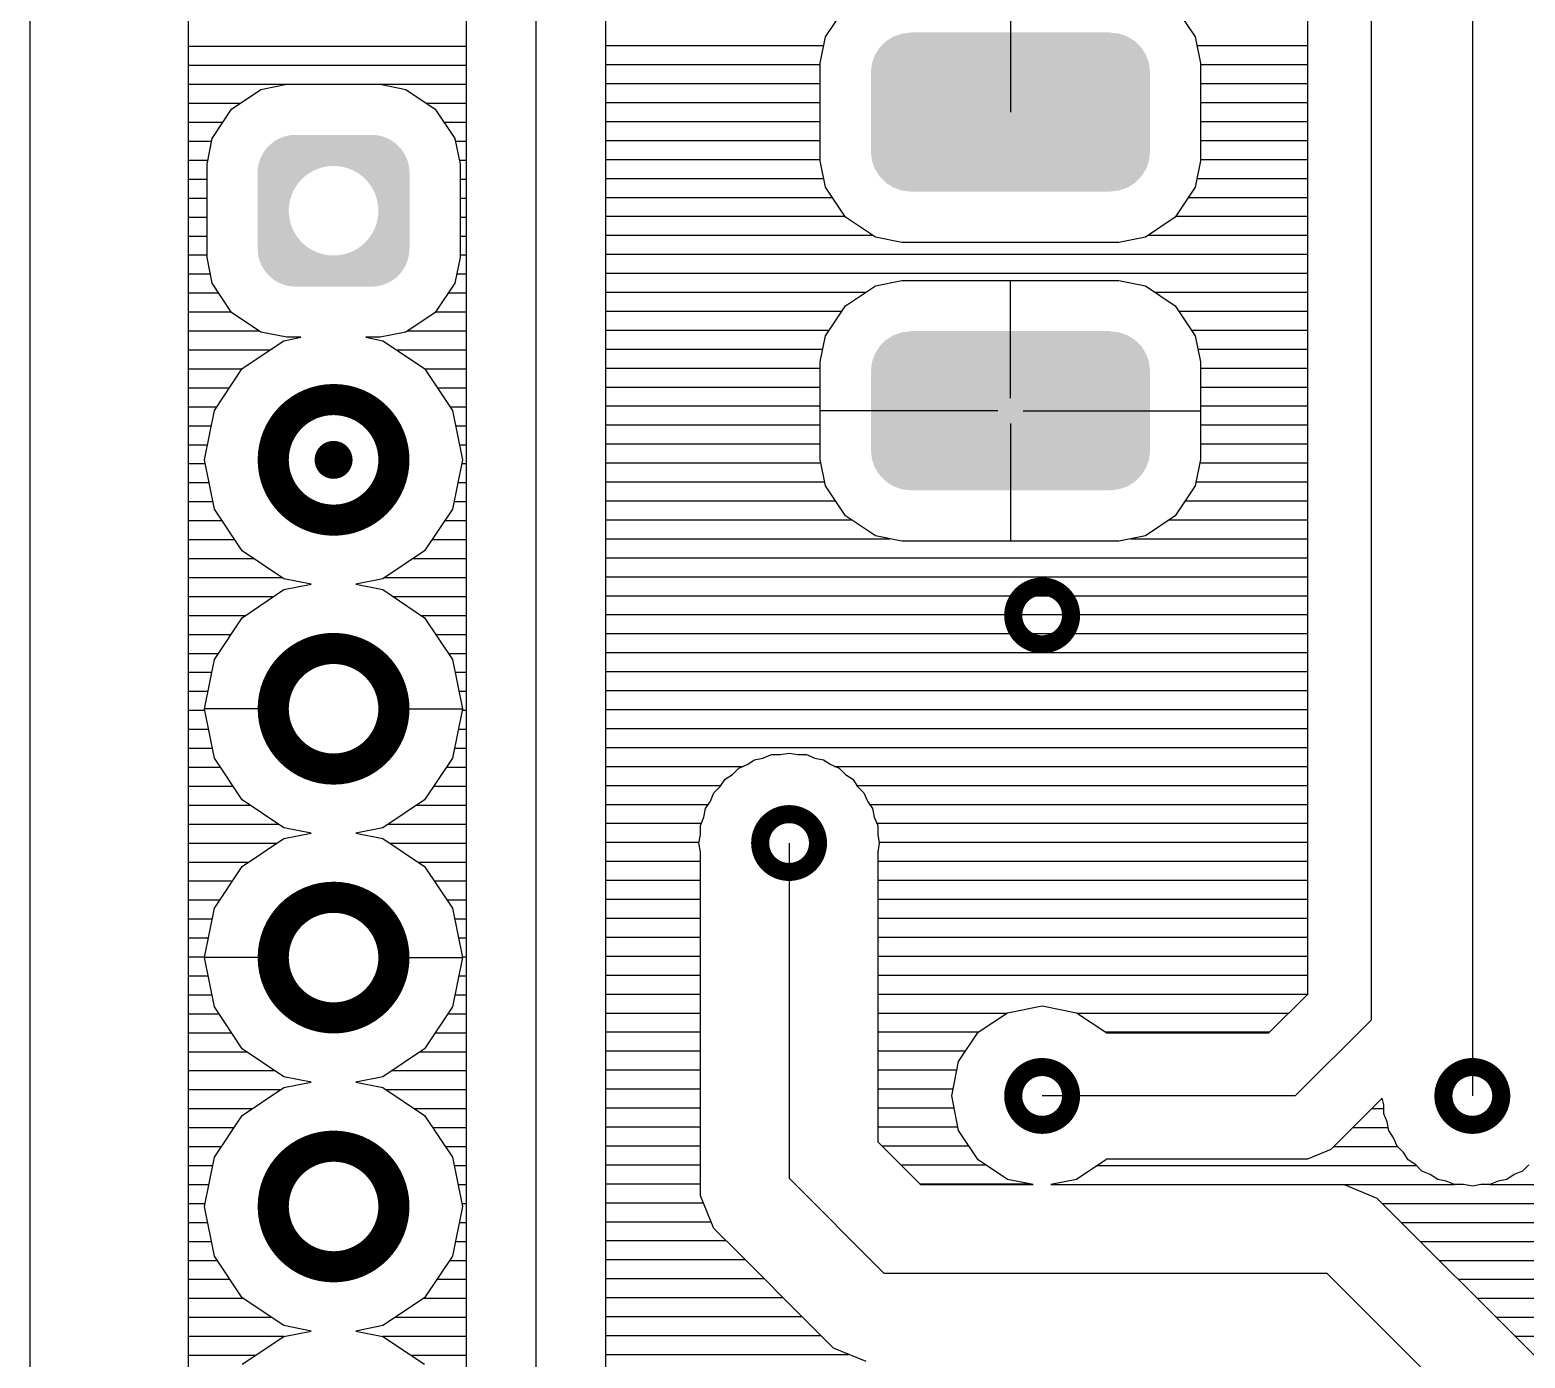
# Model space of a CAD drawing. Extents: x 295 to 953, y 10 to 290.
# Drawn here: x 580.48 to 610.49, y 114.01 to 140.69 of the extents above; entities that cross this region are included whole.
import ezdxf

# ---------------------------------------------------------------- set-up
doc = ezdxf.new("R2010")
doc.units = 0
doc.header["$LTSCALE"] = 5
doc.header["$MEASUREMENT"] = 0
doc.layers.get('0').update_dxf_attribs({"linetype": 'CONTINUOUS', "lineweight": 25})
doc.layers.add('130409_DV-DPH-A6_TOP', color=5, linetype='CONTINUOUS')

msp = doc.modelspace()

# ---------------------------------------------------------------- linework, layer by layer
for points, const_width in [([(585.362, 132.052, 1), (587.785, 132.052, 1)], 0.625), ([(586.383, 132.052, 1), (586.764, 132.052, 1)], 0.381), ([(600.217, 128.928, 1), (601.378, 128.928, 1)], 0.363), ([(585.362, 127.053, 1), (587.785, 127.053, 1)], 0.625), ([(595.137, 124.356, 1), (596.298, 124.356, 1)], 0.363), ([(585.362, 122.055, 1), (587.785, 122.055, 1)], 0.625), ([(600.217, 119.276, 1), (601.378, 119.276, 1)], 0.363), ([(608.853, 119.276, 1), (610.014, 119.276, 1)], 0.363), ([(585.362, 117.056, 1), (587.785, 117.056, 1)], 0.625)]:
    msp.add_lwpolyline(points, format="xyb", close=True, dxfattribs=dict(const_width=const_width))
for points in [[(597.667, 140.462), (597.815, 140.554), (602.659, 140.462), (602.509, 140.554)], [(597.815, 140.554), (597.821, 140.557), (602.509, 140.554), (602.506, 140.557)], [(597.821, 140.557), (597.985, 140.614), (602.506, 140.557), (602.339, 140.614)], [(597.985, 140.614), (597.995, 140.615), (602.339, 140.614), (602.335, 140.615)], [(597.995, 140.615), (598.164, 140.633), (602.335, 140.615), (602.162, 140.633)], [(598.164, 140.633), (598.164, 140.637), (602.162, 140.633), (602.162, 140.637)], [(597.382, 140.014), (597.439, 140.179), (602.944, 140.014), (602.885, 140.179)], [(597.439, 140.179), (597.442, 140.183), (602.885, 140.179), (602.883, 140.183)], [(597.442, 140.183), (597.535, 140.331), (602.883, 140.183), (602.79, 140.331)], [(597.535, 140.331), (597.539, 140.335), (602.79, 140.331), (602.787, 140.335)], [(597.539, 140.335), (597.662, 140.459), (602.787, 140.335), (602.662, 140.459)], [(597.662, 140.459), (597.667, 140.462), (602.662, 140.459), (602.659, 140.462)], [(597.361, 139.835), (597.38, 140.009), (602.964, 139.835), (602.944, 140.009)], [(597.38, 140.009), (597.382, 140.014), (602.944, 140.009), (602.944, 140.014)], [(597.363, 139.771), (597.361, 139.835), (602.962, 139.771), (602.964, 139.835)], [(597.363, 138.303), (597.363, 139.771), (602.962, 138.303), (602.962, 139.771)], [(585.283, 138.366), (585.303, 138.386), (587.865, 138.366), (587.843, 138.386)], [(585.303, 138.386), (585.325, 138.404), (587.843, 138.386), (587.823, 138.404)], [(585.325, 138.404), (585.346, 138.421), (587.823, 138.404), (587.8, 138.421)], [(585.346, 138.421), (585.369, 138.438), (587.8, 138.421), (587.779, 138.438)], [(585.369, 138.438), (585.391, 138.454), (587.779, 138.438), (587.755, 138.454)], [(585.391, 138.454), (585.415, 138.468), (587.755, 138.454), (587.733, 138.468)], [(585.415, 138.468), (585.439, 138.483), (587.733, 138.468), (587.707, 138.483)], [(585.439, 138.483), (585.464, 138.496), (587.707, 138.483), (587.684, 138.496)], [(585.464, 138.496), (585.488, 138.508), (587.684, 138.496), (587.658, 138.508)], [(585.488, 138.508), (585.515, 138.519), (587.658, 138.508), (587.634, 138.519)], [(585.515, 138.519), (585.539, 138.53), (587.634, 138.519), (587.606, 138.53)], [(585.539, 138.53), (585.567, 138.539), (587.606, 138.53), (587.582, 138.539)], [(585.567, 138.539), (585.592, 138.548), (587.582, 138.539), (587.553, 138.548)], [(585.592, 138.548), (585.62, 138.555), (587.553, 138.548), (587.529, 138.555)], [(585.62, 138.555), (585.646, 138.562), (587.529, 138.555), (587.499, 138.562)], [(585.646, 138.562), (585.676, 138.567), (587.499, 138.562), (587.474, 138.567)], [(585.676, 138.567), (585.701, 138.572), (587.474, 138.567), (587.443, 138.572)], [(585.701, 138.572), (585.732, 138.575), (587.443, 138.572), (587.419, 138.575)], [(585.732, 138.575), (585.756, 138.578), (587.419, 138.575), (587.384, 138.578)], [(585.756, 138.578), (585.797, 138.579), (587.384, 138.578), (587.364, 138.579)], [(585.797, 138.579), (585.812, 138.58), (587.364, 138.579), (587.336, 138.58)], [(585.09, 138.064), (585.1, 138.09), (588.056, 138.064), (588.047, 138.09)], [(585.1, 138.09), (585.11, 138.116), (588.047, 138.09), (588.036, 138.116)], [(585.11, 138.116), (585.122, 138.141), (588.036, 138.116), (588.026, 138.141)], [(585.122, 138.141), (585.134, 138.167), (588.026, 138.141), (588.013, 138.167)], [(585.134, 138.167), (585.148, 138.191), (588.013, 138.167), (588, 138.191)], [(585.148, 138.191), (585.161, 138.215), (588, 138.191), (587.985, 138.215)], [(585.161, 138.215), (585.177, 138.238), (587.985, 138.215), (587.971, 138.238)], [(585.177, 138.238), (585.192, 138.262), (587.971, 138.238), (587.955, 138.262)], [(585.192, 138.262), (585.209, 138.284), (587.955, 138.262), (587.939, 138.284)], [(585.209, 138.284), (585.226, 138.306), (587.939, 138.284), (587.92, 138.306)], [(585.226, 138.306), (585.245, 138.326), (587.92, 138.306), (587.903, 138.326)], [(585.245, 138.326), (585.263, 138.347), (587.903, 138.326), (587.883, 138.347)], [(585.263, 138.347), (585.283, 138.366), (587.883, 138.347), (587.865, 138.366)], [(597.361, 138.24), (597.363, 138.303), (602.964, 138.24), (602.962, 138.303)], [(597.381, 138.066), (597.361, 138.24), (602.945, 138.066), (602.964, 138.24)], [(585.05, 137.846), (585.052, 137.867), (586.145, 137.846), (586.186, 137.867)], [(585.05, 137.839), (585.05, 137.846), (586.132, 137.839), (586.145, 137.846)], [(585.05, 137.818), (585.05, 137.839), (586.097, 137.818), (586.132, 137.839)], [(585.05, 137.808), (585.05, 137.818), (586.08, 137.808), (586.097, 137.818)], [(585.05, 137.773), (585.05, 137.808), (586.031, 137.773), (586.08, 137.808)], [(585.05, 137.735), (585.05, 137.773), (585.984, 137.735), (586.031, 137.773)], [(585.052, 137.867), (585.053, 137.891), (586.186, 137.867), (586.241, 137.891)], [(585.053, 137.891), (585.054, 137.902), (586.241, 137.891), (586.27, 137.902)], [(585.054, 137.902), (585.056, 137.912), (586.27, 137.902), (586.298, 137.912)], [(585.056, 137.912), (585.058, 137.928), (586.298, 137.912), (586.356, 137.928)], [(585.058, 137.928), (585.06, 137.941), (586.356, 137.928), (586.415, 137.941)], [(585.06, 137.941), (585.061, 137.95), (586.415, 137.941), (586.475, 137.95)], [(585.061, 137.95), (585.062, 137.954), (586.475, 137.95), (586.535, 137.954)], [(585.062, 137.957), (585.068, 137.984), (588.084, 137.957), (588.079, 137.984)], [(585.062, 137.955), (585.062, 137.957), (588.085, 137.955), (588.084, 137.957)], [(585.062, 137.954), (585.062, 137.955), (586.535, 137.954), (586.596, 137.955)], [(585.068, 137.984), (585.074, 138.011), (588.079, 137.984), (588.072, 138.011)], [(585.074, 138.011), (585.082, 138.037), (588.072, 138.011), (588.065, 138.037)], [(585.082, 138.037), (585.09, 138.064), (588.065, 138.037), (588.056, 138.064)], [(586.656, 137.951), (586.596, 137.955), (588.085, 137.951), (588.085, 137.955)], [(586.716, 137.944), (586.656, 137.951), (588.087, 137.944), (588.085, 137.951)], [(586.775, 137.932), (586.716, 137.944), (588.089, 137.932), (588.087, 137.944)], [(586.788, 137.929), (586.775, 137.932), (588.089, 137.929), (588.089, 137.932)], [(586.834, 137.917), (586.788, 137.929), (588.091, 137.917), (588.089, 137.929)], [(586.891, 137.897), (586.834, 137.917), (588.093, 137.897), (588.091, 137.917)], [(586.947, 137.874), (586.891, 137.897), (588.095, 137.874), (588.093, 137.897)], [(586.948, 137.874), (586.947, 137.874), (588.096, 137.874), (588.095, 137.874)], [(587.001, 137.847), (586.948, 137.874), (588.096, 137.847), (588.096, 137.874)], [(587.051, 137.818), (587.001, 137.847), (588.098, 137.818), (588.096, 137.847)], [(587.053, 137.817), (587.051, 137.818), (588.098, 137.817), (588.098, 137.818)], [(587.103, 137.783), (587.053, 137.817), (588.098, 137.783), (588.098, 137.817)], [(587.151, 137.746), (587.103, 137.783), (588.098, 137.746), (588.098, 137.783)], [(597.382, 138.061), (597.381, 138.066), (602.943, 138.061), (602.945, 138.066)], [(597.44, 137.896), (597.382, 138.061), (602.886, 137.896), (602.943, 138.061)], [(597.442, 137.891), (597.44, 137.896), (602.883, 137.891), (602.886, 137.896)], [(597.536, 137.743), (597.442, 137.891), (602.79, 137.743), (602.883, 137.891)], [(585.05, 137.694), (585.05, 137.735), (585.94, 137.694), (585.984, 137.735)], [(585.05, 137.65), (585.05, 137.694), (585.898, 137.65), (585.94, 137.694)], [(585.05, 137.603), (585.05, 137.65), (585.86, 137.603), (585.898, 137.65)], [(585.05, 137.554), (585.05, 137.603), (585.825, 137.554), (585.86, 137.603)], [(585.05, 137.502), (585.05, 137.554), (585.793, 137.502), (585.825, 137.554)], [(585.05, 137.449), (585.05, 137.502), (585.765, 137.449), (585.793, 137.502)], [(587.196, 137.705), (587.151, 137.746), (588.098, 137.705), (588.098, 137.746)], [(587.238, 137.662), (587.196, 137.705), (588.098, 137.662), (588.098, 137.705)], [(587.277, 137.616), (587.238, 137.662), (588.098, 137.616), (588.098, 137.662)], [(587.313, 137.567), (587.277, 137.616), (588.098, 137.567), (588.098, 137.616)], [(587.346, 137.517), (587.313, 137.567), (588.098, 137.517), (588.098, 137.567)], [(587.375, 137.464), (587.346, 137.517), (588.098, 137.464), (588.098, 137.517)], [(597.538, 137.739), (597.536, 137.743), (602.786, 137.739), (602.79, 137.743)], [(597.663, 137.616), (597.538, 137.739), (602.663, 137.616), (602.786, 137.739)], [(597.666, 137.613), (597.663, 137.616), (602.658, 137.613), (602.663, 137.616)], [(597.816, 137.52), (597.666, 137.613), (602.511, 137.52), (602.658, 137.613)], [(597.819, 137.518), (597.816, 137.52), (602.504, 137.518), (602.511, 137.52)], [(597.986, 137.461), (597.819, 137.518), (602.34, 137.461), (602.504, 137.518)], [(585.05, 137.394), (585.05, 137.449), (585.74, 137.394), (585.765, 137.449)], [(585.05, 137.337), (585.05, 137.394), (585.719, 137.337), (585.74, 137.394)], [(585.05, 137.279), (585.05, 137.337), (585.702, 137.279), (585.719, 137.337)], [(585.05, 137.22), (585.05, 137.279), (585.689, 137.22), (585.702, 137.279)], [(585.05, 137.16), (585.05, 137.22), (585.68, 137.16), (585.689, 137.22)], [(587.401, 137.409), (587.375, 137.464), (588.098, 137.409), (588.098, 137.464)], [(587.422, 137.353), (587.401, 137.409), (588.098, 137.353), (588.098, 137.409)], [(587.44, 137.295), (587.422, 137.353), (588.098, 137.295), (588.098, 137.353)], [(587.454, 137.236), (587.44, 137.295), (588.098, 137.236), (588.098, 137.295)], [(587.465, 137.177), (587.454, 137.236), (588.098, 137.177), (588.098, 137.236)], [(587.471, 137.116), (587.465, 137.177), (588.098, 137.116), (588.098, 137.177)], [(597.99, 137.46), (597.986, 137.461), (602.33, 137.46), (602.34, 137.461)], [(598.164, 137.441), (597.99, 137.46), (602.162, 137.441), (602.33, 137.46)], [(598.164, 137.437), (598.164, 137.441), (602.162, 137.437), (602.162, 137.441)], [(585.05, 137.1), (585.05, 137.16), (585.675, 137.1), (585.68, 137.16)], [(585.05, 137.056), (585.05, 137.1), (585.674, 137.056), (585.675, 137.1)], [(585.05, 136.996), (585.05, 137.056), (585.676, 136.996), (585.674, 137.056)], [(585.05, 136.935), (585.05, 136.996), (585.683, 136.935), (585.676, 136.996)], [(585.05, 136.876), (585.05, 136.935), (585.693, 136.876), (585.683, 136.935)], [(585.05, 136.817), (585.05, 136.876), (585.707, 136.817), (585.693, 136.876)], [(587.445, 136.833), (587.458, 136.892), (588.098, 136.833), (588.098, 136.892)], [(587.458, 136.892), (587.467, 136.952), (588.098, 136.892), (588.098, 136.952)], [(587.467, 136.952), (587.472, 137.012), (588.098, 136.952), (588.098, 137.012)], [(587.473, 137.056), (587.471, 137.116), (588.098, 137.056), (588.098, 137.116)], [(587.472, 137.012), (587.473, 137.056), (588.098, 137.012), (588.098, 137.056)], [(585.05, 136.759), (585.05, 136.817), (585.725, 136.759), (585.707, 136.817)], [(585.05, 136.703), (585.05, 136.759), (585.747, 136.703), (585.725, 136.759)], [(585.05, 136.648), (585.05, 136.703), (585.772, 136.648), (585.747, 136.703)], [(585.05, 136.595), (585.05, 136.648), (585.801, 136.595), (585.772, 136.648)], [(585.05, 136.545), (585.05, 136.595), (585.834, 136.545), (585.801, 136.595)], [(587.322, 136.558), (587.354, 136.61), (588.098, 136.558), (588.098, 136.61)], [(587.354, 136.61), (587.382, 136.663), (588.098, 136.61), (588.098, 136.663)], [(587.382, 136.663), (587.407, 136.718), (588.098, 136.663), (588.098, 136.718)], [(587.407, 136.718), (587.428, 136.775), (588.098, 136.718), (588.098, 136.775)], [(587.428, 136.775), (587.445, 136.833), (588.098, 136.775), (588.098, 136.833)], [(585.05, 136.496), (585.05, 136.545), (585.87, 136.496), (585.834, 136.545)], [(585.05, 136.45), (585.05, 136.496), (585.909, 136.45), (585.87, 136.496)], [(585.05, 136.407), (585.05, 136.45), (585.951, 136.407), (585.909, 136.45)], [(585.05, 136.366), (585.05, 136.407), (585.997, 136.366), (585.951, 136.407)], [(585.05, 136.329), (585.05, 136.366), (586.044, 136.329), (585.997, 136.366)], [(585.05, 136.295), (585.05, 136.329), (586.094, 136.295), (586.044, 136.329)], [(585.05, 136.294), (585.05, 136.295), (586.096, 136.294), (586.094, 136.295)], [(585.051, 136.265), (585.05, 136.294), (586.146, 136.265), (586.096, 136.294)], [(587.002, 136.266), (587.015, 136.273), (588.097, 136.266), (588.097, 136.273)], [(587.015, 136.273), (587.05, 136.294), (588.097, 136.273), (588.098, 136.294)], [(587.05, 136.294), (587.067, 136.304), (588.098, 136.294), (588.098, 136.304)], [(587.067, 136.304), (587.116, 136.339), (588.098, 136.304), (588.098, 136.339)], [(587.116, 136.339), (587.163, 136.377), (588.098, 136.339), (588.098, 136.377)], [(587.163, 136.377), (587.207, 136.418), (588.098, 136.377), (588.098, 136.418)], [(587.207, 136.418), (587.249, 136.462), (588.098, 136.418), (588.098, 136.462)], [(587.249, 136.462), (587.287, 136.509), (588.098, 136.462), (588.098, 136.509)], [(587.287, 136.509), (587.322, 136.558), (588.098, 136.509), (588.098, 136.558)], [(585.052, 136.238), (585.051, 136.265), (586.199, 136.238), (586.146, 136.265)], [(585.054, 136.215), (585.052, 136.238), (586.256, 136.215), (586.2, 136.238)], [(585.052, 136.238), (585.052, 136.238), (586.2, 136.238), (586.199, 136.238)], [(585.056, 136.195), (585.054, 136.215), (586.314, 136.195), (586.256, 136.215)], [(585.058, 136.183), (585.056, 136.195), (586.359, 136.183), (586.314, 136.195)], [(585.058, 136.18), (585.058, 136.183), (586.372, 136.18), (586.359, 136.183)], [(585.06, 136.168), (585.058, 136.18), (586.431, 136.168), (586.372, 136.18)], [(585.062, 136.161), (585.06, 136.168), (586.491, 136.161), (586.431, 136.168)], [(585.062, 136.157), (585.062, 136.161), (586.552, 136.157), (586.491, 136.161)], [(585.063, 136.155), (585.062, 136.157), (588.085, 136.155), (588.085, 136.157)], [(585.068, 136.128), (585.063, 136.155), (588.079, 136.128), (588.085, 136.155)], [(585.075, 136.101), (585.068, 136.128), (588.073, 136.101), (588.079, 136.128)], [(585.082, 136.075), (585.075, 136.101), (588.065, 136.075), (588.073, 136.101)], [(585.091, 136.048), (585.082, 136.075), (588.057, 136.048), (588.065, 136.075)], [(585.1, 136.022), (585.091, 136.048), (588.047, 136.022), (588.057, 136.048)], [(585.111, 135.996), (585.1, 136.022), (588.037, 135.996), (588.047, 136.022)], [(585.122, 135.971), (585.111, 135.996), (588.025, 135.971), (588.037, 135.996)], [(585.135, 135.945), (585.122, 135.971), (588.013, 135.945), (588.025, 135.971)], [(586.552, 136.157), (586.612, 136.158), (588.085, 136.157), (588.085, 136.158)], [(586.612, 136.158), (586.672, 136.162), (588.085, 136.158), (588.086, 136.162)], [(586.672, 136.162), (586.732, 136.171), (588.086, 136.162), (588.087, 136.171)], [(586.732, 136.171), (586.791, 136.184), (588.087, 136.171), (588.089, 136.184)], [(586.791, 136.184), (586.849, 136.2), (588.089, 136.184), (588.091, 136.2)], [(586.849, 136.2), (586.877, 136.21), (588.091, 136.2), (588.093, 136.21)], [(586.877, 136.21), (586.906, 136.221), (588.093, 136.21), (588.094, 136.221)], [(586.906, 136.221), (586.962, 136.245), (588.094, 136.221), (588.095, 136.245)], [(586.962, 136.245), (587.002, 136.266), (588.095, 136.245), (588.097, 136.266)], [(585.147, 135.921), (585.135, 135.945), (588, 135.921), (588.013, 135.945)], [(585.162, 135.897), (585.147, 135.921), (587.986, 135.897), (588, 135.921)], [(585.176, 135.874), (585.162, 135.897), (587.971, 135.874), (587.986, 135.897)], [(585.193, 135.85), (585.176, 135.874), (587.955, 135.85), (587.971, 135.874)], [(585.208, 135.828), (585.193, 135.85), (587.938, 135.828), (587.955, 135.85)], [(585.227, 135.806), (585.208, 135.828), (587.921, 135.806), (587.938, 135.828)], [(585.244, 135.786), (585.227, 135.806), (587.903, 135.786), (587.921, 135.806)], [(585.264, 135.765), (585.244, 135.786), (587.884, 135.765), (587.903, 135.786)], [(585.283, 135.746), (585.264, 135.765), (587.864, 135.746), (587.884, 135.765)], [(585.304, 135.726), (585.283, 135.746), (587.844, 135.726), (587.864, 135.746)], [(585.324, 135.708), (585.304, 135.726), (587.822, 135.708), (587.844, 135.726)], [(585.347, 135.691), (585.324, 135.708), (587.801, 135.691), (587.822, 135.708)], [(585.368, 135.674), (585.347, 135.691), (587.778, 135.674), (587.801, 135.691)], [(585.392, 135.658), (585.368, 135.674), (587.756, 135.658), (587.778, 135.674)], [(585.414, 135.644), (585.392, 135.658), (587.732, 135.644), (587.756, 135.658)], [(585.44, 135.629), (585.414, 135.644), (587.708, 135.629), (587.732, 135.644)], [(585.463, 135.616), (585.44, 135.629), (587.683, 135.616), (587.708, 135.629)], [(585.489, 135.604), (585.463, 135.616), (587.659, 135.604), (587.683, 135.616)], [(585.513, 135.593), (585.489, 135.604), (587.633, 135.593), (587.659, 135.604)], [(585.541, 135.582), (585.513, 135.593), (587.608, 135.582), (587.633, 135.593)], [(585.565, 135.573), (585.541, 135.582), (587.58, 135.573), (587.608, 135.582)], [(585.594, 135.564), (585.565, 135.573), (587.555, 135.564), (587.58, 135.573)], [(585.618, 135.557), (585.594, 135.564), (587.527, 135.557), (587.555, 135.564)], [(585.648, 135.55), (585.618, 135.557), (587.501, 135.55), (587.527, 135.557)], [(585.673, 135.545), (585.648, 135.55), (587.472, 135.545), (587.501, 135.55)], [(585.704, 135.54), (585.673, 135.545), (587.446, 135.54), (587.472, 135.545)], [(585.728, 135.537), (585.704, 135.54), (587.415, 135.537), (587.446, 135.54)], [(585.763, 135.534), (585.728, 135.537), (587.391, 135.534), (587.415, 135.537)], [(585.783, 135.533), (585.763, 135.534), (587.35, 135.533), (587.391, 135.534)], [(585.812, 135.532), (585.783, 135.533), (587.336, 135.532), (587.35, 135.533)], [(597.667, 134.462), (597.815, 134.555), (602.659, 134.462), (602.509, 134.555)], [(597.815, 134.555), (597.821, 134.557), (602.509, 134.555), (602.506, 134.557)], [(597.821, 134.557), (597.985, 134.614), (602.506, 134.557), (602.339, 134.614)], [(597.985, 134.614), (597.995, 134.615), (602.339, 134.614), (602.335, 134.615)], [(597.995, 134.615), (598.164, 134.634), (602.335, 134.615), (602.162, 134.634)], [(598.164, 134.634), (598.164, 134.638), (602.162, 134.634), (602.162, 134.638)], [(597.382, 134.014), (597.439, 134.179), (602.944, 134.014), (602.885, 134.179)], [(597.439, 134.179), (597.442, 134.184), (602.885, 134.179), (602.883, 134.184)], [(597.442, 134.184), (597.535, 134.332), (602.883, 134.184), (602.79, 134.332)], [(597.535, 134.332), (597.539, 134.336), (602.79, 134.332), (602.787, 134.336)], [(597.539, 134.336), (597.662, 134.459), (602.787, 134.336), (602.662, 134.459)], [(597.662, 134.459), (597.667, 134.462), (602.662, 134.459), (602.659, 134.462)], [(597.361, 133.835), (597.38, 134.009), (602.964, 133.835), (602.944, 134.009)], [(597.38, 134.009), (597.382, 134.014), (602.944, 134.009), (602.944, 134.014)], [(597.363, 133.772), (597.361, 133.835), (602.962, 133.772), (602.964, 133.835)], [(597.363, 132.304), (597.363, 133.772), (602.962, 132.304), (602.962, 133.772)], [(597.361, 132.24), (597.363, 132.304), (602.964, 132.24), (602.962, 132.304)], [(597.381, 132.066), (597.361, 132.24), (602.945, 132.066), (602.964, 132.24)], [(597.382, 132.061), (597.381, 132.066), (602.943, 132.061), (602.945, 132.066)], [(597.44, 131.896), (597.382, 132.061), (602.886, 131.896), (602.943, 132.061)], [(597.442, 131.892), (597.44, 131.896), (602.883, 131.892), (602.886, 131.896)], [(597.536, 131.744), (597.442, 131.892), (602.79, 131.744), (602.883, 131.892)], [(597.538, 131.74), (597.536, 131.744), (602.786, 131.74), (602.79, 131.744)], [(597.663, 131.616), (597.538, 131.74), (602.663, 131.616), (602.786, 131.74)], [(597.666, 131.613), (597.663, 131.616), (602.658, 131.613), (602.663, 131.616)], [(597.816, 131.521), (597.666, 131.613), (602.511, 131.521), (602.658, 131.613)], [(597.819, 131.518), (597.816, 131.521), (602.504, 131.518), (602.511, 131.521)], [(597.986, 131.461), (597.819, 131.518), (602.34, 131.461), (602.504, 131.518)], [(597.99, 131.46), (597.986, 131.461), (602.33, 131.46), (602.34, 131.461)], [(598.164, 131.442), (597.99, 131.46), (602.162, 131.442), (602.33, 131.46)], [(598.164, 131.438), (598.164, 131.442), (602.162, 131.438), (602.162, 131.442)]]:
    msp.add_solid(points)
at = {"layer": '130409_DV-DPH-A6_TOP', "color": 7}
for p, q in [((580.478, 263.995), (580.478, 75.999)), ((580.478, 263.995), (580.478, 75.999)), ((607.402, 187.348), (607.402, 120.8)), ((609.434, 180.236), (609.434, 119.276)), ((606.132, 121.323), (606.132, 148.334)), ((592.035, 143.934), (592.035, 113.119)), ((583.653, 143.66), (583.653, 106.195)), ((590.638, 112.545), (590.638, 143.66)), ((589.241, 112.819), (589.241, 143.081)), ((600.163, 142.39), (600.163, 139.037)), ((596.449, 140.546), (596.85, 141.145)), ((603.47, 141.145), (603.871, 140.546)), ((596.342, 140.018), (596.449, 140.546)), ((603.871, 140.546), (603.978, 140.018)), ((583.653, 140.358), (589.241, 140.358)), ((592.035, 140.373), (596.414, 140.373)), ((603.907, 140.373), (606.132, 140.373)), ((583.653, 139.977), (589.241, 139.977)), ((592.035, 139.992), (596.342, 139.992)), ((596.342, 138.057), (596.342, 140.018)), ((603.978, 140.018), (603.978, 138.057)), ((603.978, 139.992), (606.132, 139.992)), ((583.653, 139.596), (589.241, 139.596)), ((585.116, 139.489), (585.634, 139.596)), ((585.634, 139.596), (587.508, 139.596)), ((587.508, 139.596), (588.026, 139.489)), ((592.035, 139.611), (596.342, 139.611)), ((603.978, 139.611), (606.132, 139.611)), ((584.526, 139.098), (585.116, 139.489)), ((588.026, 139.489), (588.616, 139.098)), ((583.653, 139.215), (584.699, 139.215)), ((584.135, 138.509), (584.526, 139.098)), ((588.443, 139.215), (589.241, 139.215)), ((588.616, 139.098), (589.007, 138.509)), ((592.035, 139.23), (596.342, 139.23)), ((603.978, 139.23), (606.132, 139.23)), ((583.653, 138.834), (584.349, 138.834)), ((588.794, 138.834), (589.241, 138.834)), ((592.035, 138.849), (596.342, 138.849)), ((603.978, 138.849), (606.132, 138.849)), ((583.653, 138.453), (584.125, 138.453)), ((584.034, 137.991), (584.135, 138.509)), ((589.007, 138.509), (589.114, 137.991)), ((589.017, 138.453), (589.241, 138.453)), ((592.035, 138.468), (596.342, 138.468)), ((603.978, 138.468), (606.132, 138.468)), ((583.653, 138.072), (584.049, 138.072)), ((589.093, 138.072), (589.241, 138.072)), ((592.035, 138.087), (596.342, 138.087)), ((603.978, 138.087), (606.132, 138.087)), ((584.034, 136.116), (584.034, 137.991)), ((589.114, 137.991), (589.114, 136.116)), ((596.449, 137.528), (596.342, 138.057)), ((603.978, 138.057), (603.871, 137.528)), ((583.653, 137.691), (584.034, 137.691)), ((589.114, 137.691), (589.241, 137.691)), ((592.035, 137.706), (596.414, 137.706)), ((596.85, 136.929), (596.449, 137.528)), ((603.871, 137.528), (603.47, 136.929)), ((603.907, 137.706), (606.132, 137.706)), ((583.653, 137.31), (584.034, 137.31)), ((589.114, 137.31), (589.241, 137.31)), ((592.035, 137.325), (596.586, 137.325)), ((603.734, 137.325), (606.132, 137.325)), ((583.653, 136.929), (584.034, 136.929)), ((589.114, 136.929), (589.241, 136.929)), ((592.035, 136.944), (596.84, 136.944)), ((597.45, 136.528), (596.85, 136.929)), ((603.47, 136.929), (602.87, 136.528)), ((603.48, 136.944), (606.132, 136.944)), ((583.653, 136.548), (584.034, 136.548)), ((589.114, 136.548), (589.241, 136.548)), ((592.035, 136.563), (597.394, 136.563)), ((597.983, 136.421), (597.45, 136.528)), ((602.337, 136.421), (597.983, 136.421)), ((602.87, 136.528), (602.337, 136.421)), ((602.926, 136.563), (606.132, 136.563)), ((583.653, 136.167), (584.034, 136.167)), ((584.135, 135.598), (584.034, 136.116)), ((589.114, 136.116), (589.007, 135.598)), ((589.114, 136.167), (589.241, 136.167)), ((592.035, 136.182), (606.132, 136.182)), ((583.653, 135.786), (584.1, 135.786)), ((589.042, 135.786), (589.241, 135.786)), ((592.035, 135.801), (606.132, 135.801)), ((583.653, 135.405), (584.262, 135.405)), ((584.526, 135.009), (584.135, 135.598)), ((589.007, 135.598), (588.616, 135.009)), ((588.88, 135.405), (589.241, 135.405)), ((592.035, 135.42), (597.262, 135.42)), ((596.85, 135.146), (597.45, 135.547)), ((597.45, 135.547), (597.983, 135.654)), ((597.983, 135.654), (602.337, 135.654)), ((600.163, 133.292), (600.163, 135.654)), ((602.337, 135.654), (602.87, 135.547)), ((602.87, 135.547), (603.47, 135.146)), ((603.058, 135.42), (606.132, 135.42)), ((596.449, 134.546), (596.85, 135.146)), ((603.47, 135.146), (603.871, 134.546)), ((583.653, 135.024), (584.521, 135.024)), ((585.116, 134.618), (584.526, 135.009)), ((588.616, 135.009), (588.026, 134.618)), ((588.621, 135.024), (589.241, 135.024)), ((592.035, 135.039), (596.779, 135.039)), ((603.541, 135.039), (606.132, 135.039)), ((583.653, 134.643), (585.08, 134.643)), ((585.634, 134.516), (585.116, 134.618)), ((585.578, 134.445), (585.918, 134.516)), ((585.918, 134.516), (585.634, 134.516)), ((587.508, 134.516), (587.224, 134.516)), ((587.224, 134.516), (587.564, 134.445)), ((588.026, 134.618), (587.508, 134.516)), ((588.062, 134.643), (589.241, 134.643)), ((592.035, 134.658), (596.525, 134.658)), ((596.342, 134.018), (596.449, 134.546)), ((603.795, 134.658), (606.132, 134.658)), ((603.871, 134.546), (603.978, 134.018)), ((583.653, 134.262), (585.298, 134.262)), ((584.74, 133.886), (585.578, 134.445)), ((587.564, 134.445), (588.402, 133.886)), ((587.844, 134.262), (589.241, 134.262)), ((592.035, 134.277), (596.398, 134.277)), ((603.922, 134.277), (606.132, 134.277)), ((583.653, 133.881), (584.735, 133.881)), ((584.181, 133.043), (584.74, 133.886)), ((588.402, 133.886), (588.961, 133.043)), ((588.407, 133.881), (589.241, 133.881)), ((592.035, 133.896), (596.342, 133.896)), ((596.342, 132.057), (596.342, 134.018)), ((603.978, 134.018), (603.978, 132.057)), ((603.978, 133.896), (606.132, 133.896)), ((583.653, 133.5), (584.481, 133.5)), ((588.661, 133.5), (589.241, 133.5)), ((592.035, 133.515), (596.342, 133.515)), ((603.978, 133.515), (606.132, 133.515)), ((583.653, 133.119), (584.227, 133.119)), ((583.983, 132.052), (584.181, 133.043)), ((588.915, 133.119), (589.241, 133.119)), ((588.961, 133.043), (589.159, 132.052)), ((592.035, 133.134), (596.342, 133.134)), ((599.909, 133.038), (596.342, 133.038)), ((600.417, 133.038), (603.978, 133.038)), ((603.978, 133.134), (606.132, 133.134)), ((583.653, 132.738), (584.115, 132.738)), ((589.027, 132.738), (589.241, 132.738)), ((592.035, 132.753), (596.342, 132.753)), ((600.163, 132.784), (600.163, 130.422)), ((603.978, 132.753), (606.132, 132.753)), ((592.035, 132.372), (596.342, 132.372)), ((603.978, 132.372), (606.132, 132.372)), ((583.653, 132.357), (584.039, 132.357)), ((589.103, 132.357), (589.241, 132.357)), ((583.653, 131.976), (583.998, 131.976)), ((584.181, 131.062), (583.983, 132.052)), ((589.159, 132.052), (588.961, 131.062)), ((589.144, 131.976), (589.241, 131.976)), ((592.035, 131.991), (596.358, 131.991)), ((596.449, 131.529), (596.342, 132.057)), ((603.978, 132.057), (603.871, 131.529)), ((603.962, 131.991), (606.132, 131.991)), ((583.653, 131.595), (584.074, 131.595)), ((589.068, 131.595), (589.241, 131.595)), ((592.035, 131.61), (596.434, 131.61)), ((596.85, 130.93), (596.449, 131.529)), ((603.871, 131.529), (603.47, 130.93)), ((603.886, 131.61), (606.132, 131.61)), ((583.653, 131.214), (584.15, 131.214)), ((588.992, 131.214), (589.241, 131.214)), ((592.035, 131.229), (596.647, 131.229)), ((603.673, 131.229), (606.132, 131.229)), ((584.74, 130.223), (584.181, 131.062)), ((588.961, 131.062), (588.402, 130.223)), ((597.45, 130.528), (596.85, 130.93)), ((603.47, 130.93), (602.87, 130.528)), ((583.653, 130.833), (584.333, 130.833)), ((588.809, 130.833), (589.241, 130.833)), ((592.035, 130.848), (596.967, 130.848)), ((603.353, 130.848), (606.132, 130.848)), ((583.653, 130.452), (584.587, 130.452)), ((588.555, 130.452), (589.241, 130.452)), ((592.035, 130.467), (597.739, 130.467)), ((597.983, 130.422), (597.45, 130.528)), ((602.337, 130.422), (597.983, 130.422)), ((602.87, 130.528), (602.337, 130.422)), ((602.581, 130.467), (606.132, 130.467)), ((583.653, 130.071), (584.968, 130.071)), ((585.578, 129.66), (584.74, 130.223)), ((588.402, 130.223), (587.564, 129.66)), ((588.174, 130.071), (589.241, 130.071)), ((592.035, 130.086), (606.132, 130.086)), ((583.653, 129.69), (585.542, 129.69)), ((587.6, 129.69), (589.241, 129.69)), ((592.035, 129.705), (606.132, 129.705)), ((584.74, 128.882), (585.578, 129.446)), ((586.121, 129.553), (585.578, 129.66)), ((585.578, 129.446), (586.121, 129.553)), ((587.564, 129.66), (587.021, 129.553)), ((587.021, 129.553), (587.564, 129.446)), ((587.564, 129.446), (588.402, 128.882)), ((583.653, 129.309), (585.37, 129.309)), ((587.772, 129.309), (589.241, 129.309)), ((592.035, 129.324), (606.132, 129.324)), ((583.653, 128.928), (584.801, 128.928)), ((584.181, 128.044), (584.74, 128.882)), ((588.341, 128.928), (589.241, 128.928)), ((588.402, 128.882), (588.961, 128.044)), ((592.035, 128.943), (606.132, 128.943)), ((583.653, 128.547), (584.511, 128.547)), ((588.631, 128.547), (589.241, 128.547)), ((592.035, 128.562), (606.132, 128.562)), ((583.653, 128.166), (584.257, 128.166)), ((588.885, 128.166), (589.241, 128.166)), ((592.035, 128.181), (606.132, 128.181)), ((583.983, 127.053), (584.181, 128.044)), ((588.961, 128.044), (589.159, 127.053)), ((583.653, 127.785), (584.125, 127.785)), ((589.017, 127.785), (589.241, 127.785)), ((592.035, 127.8), (606.132, 127.8)), ((583.653, 127.404), (584.049, 127.404)), ((589.093, 127.404), (589.241, 127.404)), ((592.035, 127.419), (606.132, 127.419)), ((583.653, 127.023), (583.988, 127.023)), ((585.669, 127.053), (583.983, 127.053)), ((584.181, 126.063), (583.983, 127.053)), ((587.473, 127.053), (589.159, 127.053)), ((589.159, 127.053), (588.961, 126.063)), ((589.154, 127.023), (589.241, 127.023)), ((592.035, 127.038), (606.132, 127.038)), ((583.653, 126.642), (584.064, 126.642)), ((589.078, 126.642), (589.241, 126.642)), ((592.035, 126.657), (606.132, 126.657)), ((583.653, 126.261), (584.14, 126.261)), ((589.002, 126.261), (589.241, 126.261)), ((592.035, 126.276), (606.132, 126.276)), ((595.194, 126.063), (595.362, 126.134)), ((595.362, 126.134), (595.54, 126.134)), ((595.54, 126.134), (595.718, 126.164)), ((595.718, 126.164), (595.89, 126.134)), ((595.89, 126.134), (596.068, 126.134)), ((596.068, 126.134), (596.236, 126.063)), ((583.653, 125.88), (584.303, 125.88)), ((584.74, 125.225), (584.181, 126.063)), ((588.961, 126.063), (588.402, 125.225)), ((588.839, 125.88), (589.241, 125.88)), ((592.035, 125.895), (594.798, 125.895)), ((594.58, 125.733), (594.707, 125.86)), ((594.707, 125.86), (594.874, 125.931)), ((594.874, 125.931), (595.022, 126.027)), ((595.022, 126.027), (595.194, 126.063)), ((596.236, 126.063), (596.408, 126.027)), ((596.408, 126.027), (596.556, 125.931)), ((596.556, 125.931), (596.723, 125.86)), ((596.632, 125.895), (606.132, 125.895)), ((596.723, 125.86), (596.85, 125.733)), ((583.653, 125.499), (584.557, 125.499)), ((588.585, 125.499), (589.241, 125.499)), ((592.035, 125.514), (594.356, 125.514)), ((594.209, 125.362), (594.336, 125.489)), ((594.336, 125.489), (594.432, 125.636)), ((594.432, 125.636), (594.58, 125.733)), ((596.85, 125.733), (596.998, 125.636)), ((596.998, 125.636), (597.094, 125.489)), ((597.074, 125.514), (606.132, 125.514)), ((597.094, 125.489), (597.221, 125.362)), ((585.578, 124.661), (584.74, 125.225)), ((588.402, 125.225), (587.564, 124.661)), ((594.041, 125.047), (594.138, 125.194)), ((594.138, 125.194), (594.209, 125.362)), ((597.221, 125.362), (597.292, 125.194)), ((597.292, 125.194), (597.389, 125.047)), ((583.653, 125.118), (584.897, 125.118)), ((588.245, 125.118), (589.241, 125.118)), ((592.035, 125.133), (594.097, 125.133)), ((593.94, 124.707), (594.006, 124.874)), ((594.006, 124.874), (594.041, 125.047)), ((597.333, 125.133), (606.132, 125.133)), ((597.389, 125.047), (597.424, 124.874)), ((597.424, 124.874), (597.496, 124.707)), ((583.653, 124.737), (585.471, 124.737)), ((586.121, 124.554), (585.578, 124.661)), ((587.564, 124.661), (587.021, 124.554)), ((587.671, 124.737), (589.241, 124.737)), ((592.035, 124.752), (593.955, 124.752)), ((593.94, 124.529), (593.94, 124.707)), ((597.475, 124.752), (606.132, 124.752)), ((597.496, 124.707), (597.496, 124.529)), ((583.653, 124.356), (585.441, 124.356)), ((584.74, 123.884), (585.578, 124.447)), ((585.578, 124.447), (586.121, 124.554)), ((587.021, 124.554), (587.564, 124.447)), ((587.564, 124.447), (588.402, 123.884)), ((587.701, 124.356), (589.241, 124.356)), ((592.035, 124.371), (593.904, 124.371)), ((593.904, 124.356), (593.94, 124.529)), ((593.94, 124.178), (593.904, 124.356)), ((595.718, 124.356), (595.718, 117.625)), ((597.496, 124.529), (597.526, 124.356)), ((597.526, 124.356), (597.496, 124.178)), ((597.526, 124.371), (606.132, 124.371)), ((583.653, 123.975), (584.872, 123.975)), ((588.27, 123.975), (589.241, 123.975)), ((592.035, 123.99), (593.94, 123.99)), ((593.94, 117.976), (593.94, 124.178)), ((597.496, 124.178), (597.496, 118.357)), ((597.496, 123.99), (606.132, 123.99)), ((584.181, 123.045), (584.74, 123.884)), ((588.402, 123.884), (588.961, 123.045)), ((583.653, 123.594), (584.542, 123.594)), ((588.6, 123.594), (589.241, 123.594)), ((592.035, 123.609), (593.94, 123.609)), ((597.496, 123.609), (606.132, 123.609)), ((583.653, 123.213), (584.288, 123.213)), ((588.854, 123.213), (589.241, 123.213)), ((592.035, 123.228), (593.94, 123.228)), ((597.496, 123.228), (606.132, 123.228)), ((583.653, 122.832), (584.135, 122.832)), ((583.983, 122.055), (584.181, 123.045)), ((588.961, 123.045), (589.159, 122.055)), ((589.007, 122.832), (589.241, 122.832)), ((592.035, 122.847), (593.94, 122.847)), ((597.496, 122.847), (606.132, 122.847)), ((592.035, 122.466), (593.94, 122.466)), ((597.496, 122.466), (606.132, 122.466)), ((583.653, 122.451), (584.059, 122.451)), ((589.083, 122.451), (589.241, 122.451)), ((583.653, 122.07), (583.983, 122.07)), ((585.669, 122.055), (583.983, 122.055)), ((584.181, 121.064), (583.983, 122.055)), ((587.473, 122.055), (589.159, 122.055)), ((589.159, 122.055), (588.961, 121.064)), ((589.159, 122.07), (589.241, 122.07)), ((592.035, 122.085), (593.94, 122.085)), ((597.496, 122.085), (606.132, 122.085)), ((583.653, 121.689), (584.054, 121.689)), ((589.088, 121.689), (589.241, 121.689)), ((592.035, 121.704), (593.94, 121.704)), ((597.496, 121.704), (606.132, 121.704)), ((583.653, 121.308), (584.13, 121.308)), ((589.012, 121.308), (589.241, 121.308)), ((592.035, 121.323), (593.94, 121.323)), ((597.496, 121.323), (606.132, 121.323)), ((605.349, 120.546), (606.132, 121.323)), ((584.74, 120.221), (584.181, 121.064)), ((588.961, 121.064), (588.402, 120.221)), ((600.102, 120.947), (600.798, 121.084)), ((600.798, 121.084), (601.488, 120.947)), ((583.653, 120.927), (584.272, 120.927)), ((588.87, 120.927), (589.241, 120.927)), ((592.035, 120.942), (593.94, 120.942)), ((597.496, 120.942), (600.097, 120.942)), ((599.512, 120.556), (600.102, 120.947)), ((601.488, 120.947), (602.078, 120.556)), ((601.494, 120.942), (605.751, 120.942)), ((607.402, 120.8), (605.878, 119.276)), ((583.653, 120.546), (584.526, 120.546)), ((588.616, 120.546), (589.241, 120.546)), ((592.035, 120.561), (593.94, 120.561)), ((597.496, 120.561), (599.522, 120.561)), ((599.121, 119.967), (599.512, 120.556)), ((602.068, 120.561), (605.37, 120.561)), ((602.078, 120.556), (602.083, 120.546)), ((602.083, 120.546), (605.349, 120.546)), ((583.653, 120.165), (584.831, 120.165)), ((585.578, 119.662), (584.74, 120.221)), ((588.402, 120.221), (587.564, 119.662)), ((588.311, 120.165), (589.241, 120.165)), ((592.035, 120.18), (593.94, 120.18)), ((597.496, 120.18), (599.263, 120.18)), ((583.653, 119.784), (585.4, 119.784)), ((587.742, 119.784), (589.241, 119.784)), ((592.035, 119.799), (593.94, 119.799)), ((597.496, 119.799), (599.086, 119.799)), ((598.984, 119.276), (599.121, 119.967)), ((586.121, 119.555), (585.578, 119.662)), ((585.578, 119.444), (586.121, 119.555)), ((587.564, 119.662), (587.021, 119.555)), ((587.021, 119.555), (587.564, 119.444)), ((583.653, 119.403), (585.512, 119.403)), ((584.74, 118.885), (585.578, 119.444)), ((587.564, 119.444), (588.402, 118.885)), ((587.63, 119.403), (589.241, 119.403)), ((592.035, 119.418), (593.94, 119.418)), ((597.496, 119.418), (599.009, 119.418)), ((599.121, 118.58), (598.984, 119.276)), ((605.878, 119.276), (600.798, 119.276)), ((607.625, 119.23), (606.949, 118.555)), ((607.656, 119.098), (607.625, 119.23)), ((583.653, 119.022), (584.943, 119.022)), ((584.181, 118.047), (584.74, 118.885)), ((588.199, 119.022), (589.241, 119.022)), ((588.402, 118.885), (588.961, 118.047)), ((592.035, 119.037), (593.94, 119.037)), ((597.496, 119.037), (599.03, 119.037)), ((607.417, 119.022), (607.656, 119.022)), ((607.656, 118.92), (607.656, 119.098)), ((607.722, 118.753), (607.656, 118.92)), ((583.653, 118.641), (584.577, 118.641)), ((588.565, 118.641), (589.241, 118.641)), ((592.035, 118.656), (593.94, 118.656)), ((597.496, 118.656), (599.106, 118.656)), ((599.512, 117.991), (599.121, 118.58)), ((607.036, 118.641), (607.747, 118.641)), ((607.757, 118.58), (607.722, 118.753)), ((607.854, 118.433), (607.757, 118.58)), ((583.653, 118.26), (584.323, 118.26)), ((588.819, 118.26), (589.241, 118.26)), ((592.035, 118.275), (593.94, 118.275)), ((597.496, 118.357), (598.354, 117.498)), ((597.577, 118.275), (599.324, 118.275)), ((606.949, 118.555), (606.594, 118.199)), ((606.655, 118.26), (607.935, 118.26)), ((607.925, 118.265), (607.854, 118.433)), ((608.052, 118.138), (607.925, 118.265)), ((583.983, 117.056), (584.181, 118.047)), ((588.961, 118.047), (589.159, 117.056)), ((593.94, 117.269), (593.94, 117.976)), ((600.102, 117.6), (599.512, 117.991)), ((602.078, 117.991), (601.488, 117.6)), ((602.083, 118.006), (602.078, 117.991)), ((606.126, 118.006), (602.083, 118.006)), ((606.594, 118.199), (606.126, 118.006)), ((608.148, 117.991), (608.052, 118.138)), ((608.296, 117.894), (608.148, 117.991)), ((583.653, 117.879), (584.145, 117.879)), ((588.997, 117.879), (589.241, 117.879)), ((592.035, 117.894), (593.94, 117.894)), ((597.958, 117.894), (599.655, 117.894)), ((601.905, 117.879), (608.316, 117.879)), ((608.423, 117.767), (608.296, 117.894)), ((608.59, 117.696), (608.423, 117.767)), ((608.738, 117.6), (608.59, 117.696)), ((610.272, 117.696), (610.124, 117.6)), ((610.439, 117.767), (610.272, 117.696)), ((610.566, 117.894), (610.439, 117.767)), ((583.653, 117.498), (584.069, 117.498)), ((589.073, 117.498), (589.241, 117.498)), ((592.035, 117.513), (593.94, 117.513)), ((597.623, 115.72), (595.718, 117.625)), ((598.339, 117.513), (600.518, 117.513)), ((598.354, 117.498), (600.62, 117.498)), ((600.62, 117.498), (600.102, 117.6)), ((601.488, 117.6), (600.97, 117.498)), ((600.97, 117.498), (609.078, 117.498)), ((600.97, 117.498), (606.863, 117.498)), ((606.863, 117.498), (607.518, 117.224)), ((608.91, 117.564), (608.738, 117.6)), ((609.078, 117.498), (608.91, 117.564)), ((609.256, 117.498), (609.078, 117.498)), ((609.434, 117.462), (609.256, 117.498)), ((609.606, 117.498), (609.434, 117.462)), ((609.784, 117.498), (609.606, 117.498)), ((609.952, 117.564), (609.784, 117.498)), ((609.784, 117.498), (614.28, 117.498)), ((610.124, 117.6), (609.952, 117.564)), ((583.653, 117.117), (583.993, 117.117)), ((589.149, 117.117), (589.241, 117.117)), ((592.035, 117.132), (593.99, 117.132)), ((594.209, 116.614), (593.94, 117.269)), ((607.518, 117.224), (610.693, 114.049)), ((607.625, 117.117), (614.407, 117.117)), ((584.181, 116.06), (583.983, 117.056)), ((589.159, 117.056), (588.961, 116.06)), ((583.653, 116.736), (584.044, 116.736)), ((589.098, 116.736), (589.241, 116.736)), ((592.035, 116.751), (594.153, 116.751)), ((594.707, 116.116), (594.209, 116.614)), ((608.006, 116.736), (614.3, 116.736)), ((583.653, 116.355), (584.12, 116.355)), ((589.022, 116.355), (589.241, 116.355)), ((592.035, 116.37), (594.453, 116.37)), ((608.387, 116.355), (614.224, 116.355)), ((583.653, 115.974), (584.237, 115.974)), ((584.74, 115.222), (584.181, 116.06)), ((588.961, 116.06), (588.402, 115.222)), ((588.905, 115.974), (589.241, 115.974)), ((592.035, 115.989), (594.834, 115.989)), ((596.114, 114.709), (594.707, 116.116)), ((608.768, 115.974), (614.3, 115.974)), ((583.653, 115.593), (584.496, 115.593)), ((588.646, 115.593), (589.241, 115.593)), ((592.035, 115.608), (595.215, 115.608)), ((597.623, 115.72), (606.513, 115.72)), ((606.513, 115.72), (609.688, 112.545)), ((609.149, 115.593), (614.407, 115.593)), ((583.653, 115.212), (584.76, 115.212)), ((585.578, 114.663), (584.74, 115.222)), ((588.402, 115.222), (587.564, 114.663)), ((588.382, 115.212), (589.241, 115.212)), ((592.035, 115.227), (595.596, 115.227)), ((609.53, 115.212), (614.661, 115.212)), ((583.653, 114.831), (585.329, 114.831)), ((586.121, 114.552), (585.578, 114.663)), ((587.564, 114.663), (587.021, 114.552)), ((587.813, 114.831), (589.241, 114.831)), ((592.035, 114.846), (595.977, 114.846)), ((596.612, 114.211), (596.114, 114.709)), ((609.911, 114.831), (615.118, 114.831)), ((583.653, 114.45), (585.583, 114.45)), ((584.74, 113.886), (585.578, 114.445)), ((585.578, 114.445), (586.121, 114.552)), ((587.021, 114.552), (587.564, 114.445)), ((587.559, 114.45), (589.241, 114.45)), ((587.564, 114.445), (588.402, 113.886)), ((592.035, 114.465), (596.358, 114.465)), ((610.292, 114.45), (618.994, 114.45)), ((583.653, 114.069), (585.009, 114.069)), ((588.133, 114.069), (589.241, 114.069)), ((592.035, 114.084), (596.911, 114.084)), ((597.267, 113.942), (596.612, 114.211))]:
    msp.add_line(p, q, dxfattribs=at)

doc.saveas('drawing.dxf')
